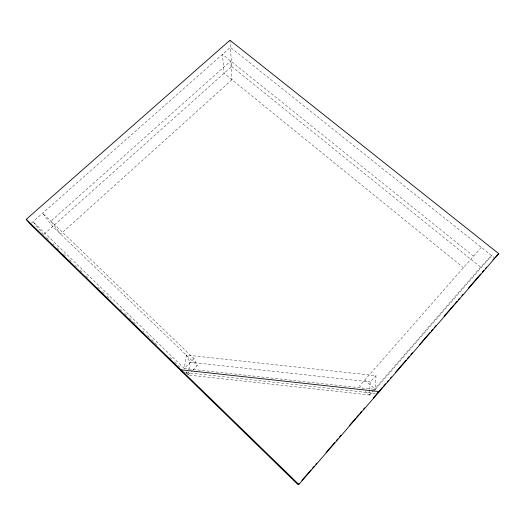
<?xml version="1.0" encoding="UTF-8"?>
<svg xmlns="http://www.w3.org/2000/svg" width="525" height="525" viewBox="0 0 525 525"><rect width="100%" height="100%" fill="white"/><g stroke="black" fill="none" stroke-linecap="round" stroke-linejoin="round"><path stroke-width="0.39" stroke-dasharray="2.62 1.97" d="M373.57 391.092L375.322 389.425L376.018 375.723L186.277 355.058L184.301 368.484L375.322 389.425L491.617 255.583L480.637 267.133L373.78 390.042M185.738 372.757L188.088 375.04L369.482 394.984L369.744 390.088M369.79 389.274L370.184 381.931L376.018 375.723M186.198 371.766L188.088 375.04L189.945 362.237L186.277 355.058M365.38 391.283L369.482 394.984L373.242 390.666M481.287 247.347L359.52 386L362.453 388.638M188.088 375.04L192.078 370.919M192.649 370.328L197.21 365.623L193.922 358.608L42.623 213.202L52.703 226.478L197.21 365.623M193.922 358.608L184.301 368.484L33.016 221.694L43.588 234.629M369.482 394.984L372.986 391.65M44.192 234.084L231.676 66.517L229.963 40.248M31.48 223.046L230.423 47.362L493.946 257.434M189.945 362.237L370.184 381.931M185.706 372.573L376.267 393.507M473.557 256.147L222.469 54.383L224.063 73.323L463.431 267.671M231.676 66.517L480.637 267.133M364.803 379.988L375.322 389.425M46.522 237.484L48.871 239.768M52.986 243.764L54.16 244.899M57.1 247.754L60.034 250.609M63.558 254.034L65.323 255.747M69.431 259.744L71.197 261.457M75.305 265.453L76.479 266.595M80.003 270.014L82.359 272.298M85.883 275.723L87.642 277.436M97.63 287.142L99.389 288.855M102.329 291.703L104.678 293.987M107.028 296.271L110.552 299.696M120.54 309.402L121.715 310.544M124.648 313.399L126.998 315.676M129.347 317.96L132.871 321.385M133.462 321.956L136.986 325.382M142.859 331.091L144.034 332.233M147.558 335.659L149.323 337.365M151.673 339.649L157.546 345.358M169.883 357.348L171.642 359.061M174.582 361.909L177.516 364.763M178.106 365.334L180.456 367.618M231.971 79.741L60.624 234.104L50.886 221.15L230.724 61.018L231.971 79.741"/><path stroke-width="0.79" d="M299.191 483.518L298.115 484.752L30.253 224.129L26.25 219.338L229.963 40.248L498.75 253.667L298.876 484.463L26.25 219.338M301.875 480.414L310.997 469.882M312.611 468.024L314.219 466.167M315.833 464.303L316.903 463.063M326.032 452.53L334.622 442.614M336.23 440.757L337.837 438.9M339.452 437.036L341.06 435.179M349.65 425.263L355.556 418.451M356.626 417.211L358.778 414.73M359.848 413.49L361.462 411.633M363.608 409.152L364.678 407.912M373.268 397.996L382.397 387.463M383.467 386.223L385.619 383.742M387.227 381.885L388.349 380.586M390.449 378.171L391.519 376.93M395.325 372.533L406.055 360.15M407.623 358.339L409.277 356.429M410.845 354.618L412.453 352.761M419.468 344.663L430.172 332.312M431.242 331.072L432.882 329.175M434.464 327.351L436.104 325.461M444.15 316.168L453.81 305.018M454.867 303.804L457.032 301.304M458.62 299.467L459.71 298.207M461.842 295.752L462.932 294.492M468.293 288.297L480.637 274.05M482.239 272.199L483.853 270.336M485.461 268.485L486.537 267.238M492.975 259.809L498.75 253.667M377.088 393.592L379.312 391.578L180.987 369.817L182.451 372.212L184.078 372.396"/></g></svg>
